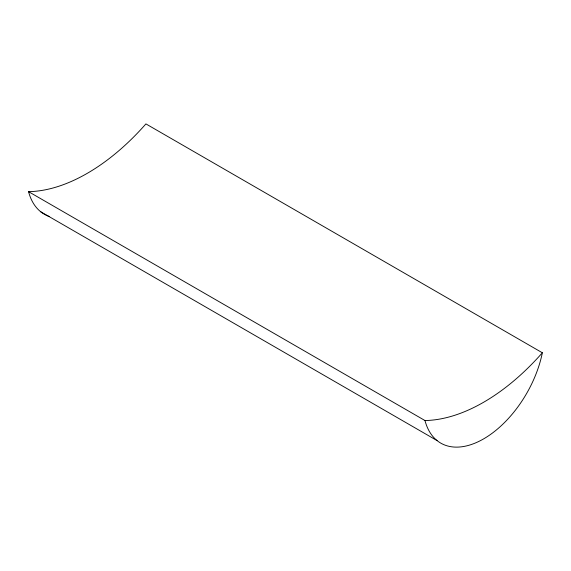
<?xml version="1.0" encoding="UTF-8"?>
<svg xmlns="http://www.w3.org/2000/svg" width="571" height="571" viewBox="0 0 571 571"><rect width="100%" height="100%" fill="white"/><g stroke="black" fill="none" stroke-linecap="round" stroke-linejoin="round"><path stroke-width="0.86" d="M542.45 352.835L145.919 123.9A190.172 109.796 -60 0 1 28.55 191.663A85.836 49.556 -60 0 0 49.399 216.537M28.55 191.663L424.981 420.542A85.836 49.556 -60 0 0 483.666 438.856A85.836 49.556 -60 0 0 542.35 352.778A190.172 109.796 -60 0 1 424.981 420.542M40.641 211.713L437.072 440.584"/></g></svg>
